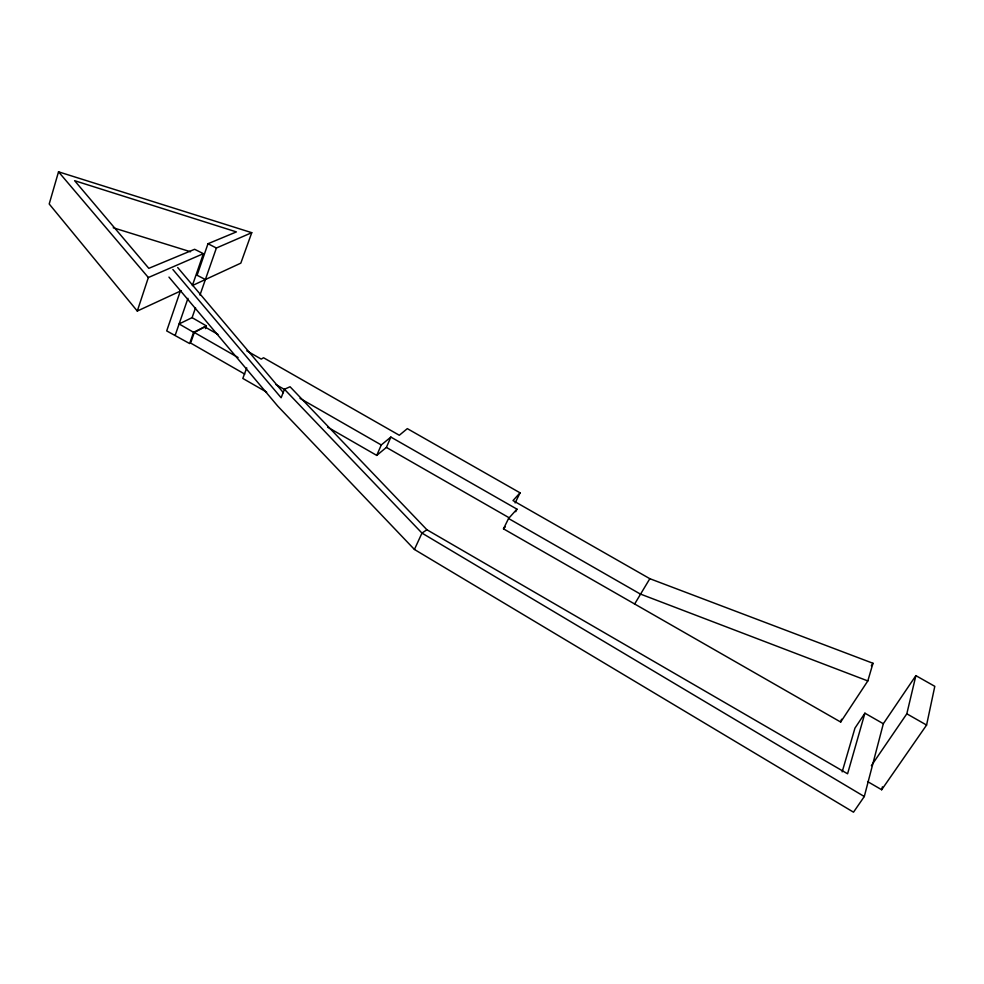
<?xml version="1.0" encoding="UTF-8"?>
<svg xmlns="http://www.w3.org/2000/svg" width="984" height="984" viewBox="0 0 984 984"><rect width="100%" height="100%" fill="white"/><g stroke="black" fill="none" stroke-linecap="round" stroke-linejoin="round"><path stroke-width="1.48" d="M867.617 781.591L881.676 789.746L926.584 725.06L934.8 686.328L915.883 675.639L883.324 723.732L864.296 796.523L853.509 812.181L414.424 549.466L277.845 406.22L168.965 277.107M871.369 765.675L906.817 713.806L915.883 675.639M881.676 789.746L882.39 786.843M883.324 723.732L864.911 713.191L847.581 773.781L426.908 529.749L290.059 386.761L284.45 389.27L281.141 397.77L172.852 269.481M205.398 279.53L197.083 275.262L207.993 243.725L236.394 231.904L74.612 180.687L148.805 268.337L194.623 249.284L203.393 253.663L192.372 285.557L240.822 263.146L251.756 232.679L58.523 171.819L49.2 203.995L137.293 311.042L181.363 290.649M842.169 771.862L854.961 728.111L864.911 713.191M327.684 427.204L376.749 455.407L381.263 444.965L390.869 437.081L516.957 509.146L508.556 518.506L503.488 528.838L840.68 722.047L867.814 680.928L872.992 663.29L649.834 578.69L512.996 500.573L520.069 492.836L407.327 428.63L399.307 435.26L263.527 357.746L261.264 359.111L246.824 350.87M840.68 722.047L841.554 719.242M137.293 311.042L148.35 277.537L203.393 253.663M180.306 291.153L166.702 330.907L189.641 343.564L193.59 332.321L206.382 325.901L192.089 317.647L179.113 323.945L193.59 332.321M175.226 335.187L187.956 298.349M192.089 317.647L195.533 307.771M199.973 295.065L216.394 248.017L251.756 232.679M217.956 334.388L204.832 326.885L194.328 332.469L190.613 343.035L244.745 374.104M205.41 328.631L206.382 325.901M246.763 367.868L242.814 378.434L266.676 392.149M376.749 455.407L386.38 447.412L390.869 437.081M414.424 549.466L421.976 533.094L426.908 529.749M515.124 502.922L520.069 492.836M515.702 511.705L516.957 509.146M634.545 604.164L649.834 578.69M871.32 665.811L872.992 663.29M503.488 528.838L505.37 526.735M113.234 227.771L190.527 251.756M867.814 680.928L640.19 593.967L508.556 518.506M207.993 243.725L216.394 248.017M906.817 713.806L926.584 725.06M194.328 332.469L238.079 357.524M386.38 447.412L509.294 517.855M276.061 384.658L285.385 390.008M300.022 398.397L381.263 444.965M864.296 796.523L421.976 533.094L284.45 389.27M58.523 171.819L148.35 277.537M177.71 267.55L283.392 392.702"/></g></svg>
